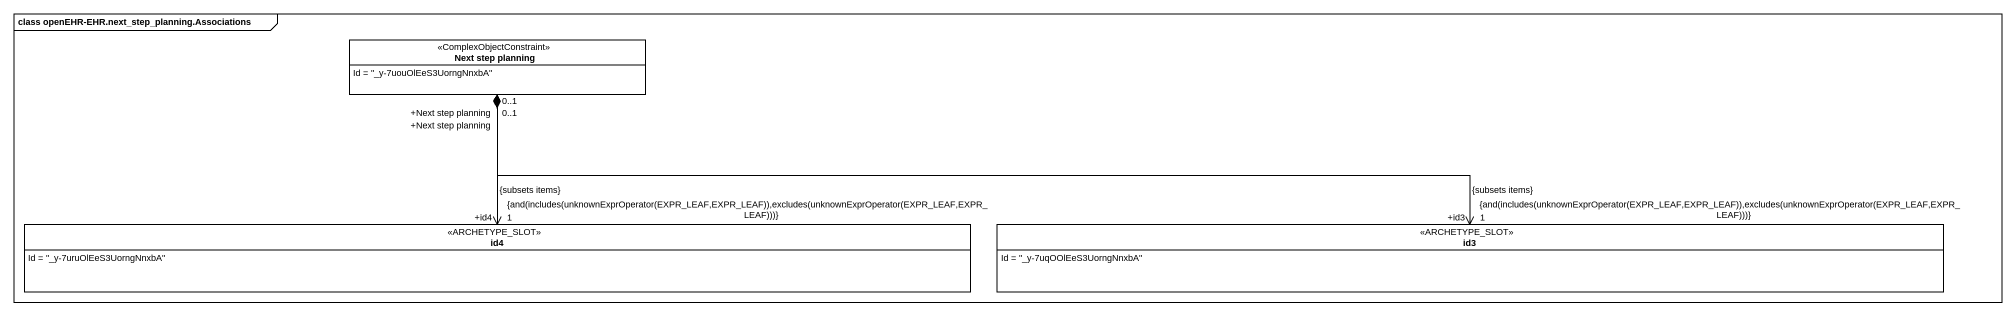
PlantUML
@startuml
mainframe class openEHR-EHR.next_step_planning.Associations
hide circle
hide empty members
class "Next step planning" as Next_step_planning <<ComplexObjectConstraint>> {
  Id = "_y-7uouOlEeS3UorngNnxbA"
}
class id4 <<ARCHETYPE_SLOT>> {
  Id = "_y-7uruOlEeS3UorngNnxbA"
}
class id3 <<ARCHETYPE_SLOT>> {
  Id = "_y-7uqOOlEeS3UorngNnxbA"
}
Next_step_planning "+Next step planning\n0..1" *--> "+id4\n1\n{and(includes(unknownExprOperator(EXPR_LEAF,EXPR_LEAF)),excludes(unknownExprOperator(EXPR_LEAF,EXPR_LEAF)))}\n{subsets items}" id4
Next_step_planning "+Next step planning\n0..1" *-right-> "+id3\n1\n{and(includes(unknownExprOperator(EXPR_LEAF,EXPR_LEAF)),excludes(unknownExprOperator(EXPR_LEAF,EXPR_LEAF)))}\n{subsets items}" id3
@enduml
